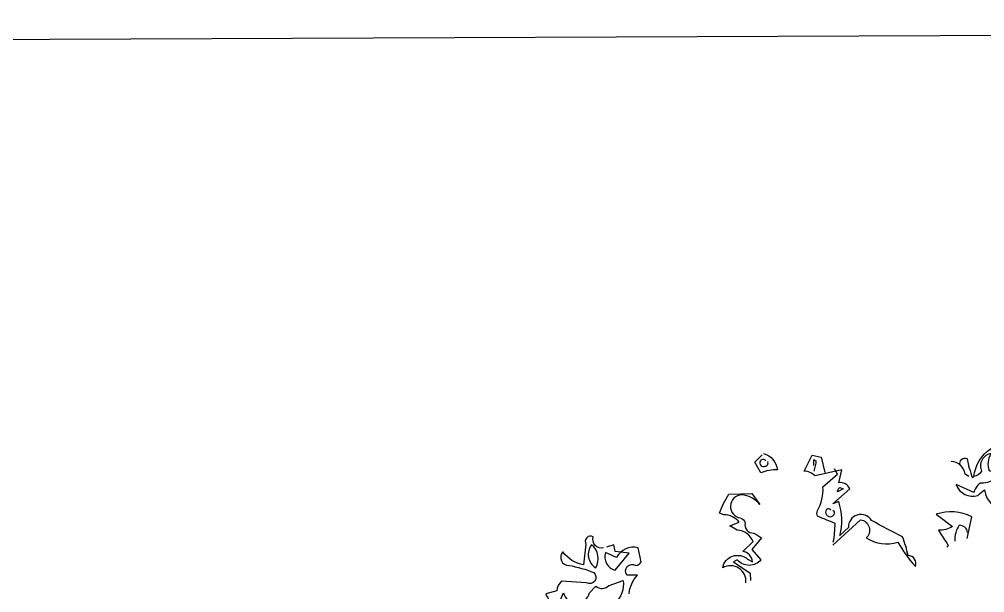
# Model space of a CAD drawing. Extents: x 604418 to 606014, y 1310869 to 1312555.
# Drawn here: x 605810.65 to 605850.79, y 1311263.64 to 1311287.48 of the extents above; entities that cross this region are included whole.
import ezdxf

# ---------------------------------------------------------------- set-up
doc = ezdxf.new("R2010")
doc.units = 0
doc.header["$MEASUREMENT"] = 0
doc.layers.get('0').update_dxf_attribs({"color": 10})
doc.layers.add('1 Calles', color=7, linetype='Continuous')
doc.layers.add('1 gris', color=9, linetype='Continuous')

# ---------------------------------------------------------------- blocks, each defined once
blk = doc.blocks.new('e_arbol01')
for points in [[(-0.7759, 5.8833), (-0.7908, 5.9162), (-0.7938, 5.9192, -0.240921), (-0.7012, 5.8744), (-0.6922, 5.8744, 0.236053), (-0.7012, 5.961, -0.5), (-0.6533, 5.8744, 0.236053), (-0.6145, 5.8475, 0.211075), (-0.6982, 5.9849, 0.162277), (-0.7012, 5.9551), (-0.7071, 5.9551, -0.383194), (-0.734, 5.9132, -0.056625), (-0.7729, 5.9222), (-0.7788, 5.9222)], [(-0.5488, 5.9043, 0.651581), (-0.5816, 5.9371, -0.045349), (-0.6085, 5.8415), (-0.6145, 5.8475)], [(0.0787, 5.5098), (-0.0587, 5.6353, 0.636124), (-0.0856, 5.5457, -0.212875), (-0.241, 5.5248, -0.040161), (-0.3277, 5.4053, -0.538727), (-0.2918, 5.459, -0.038391), (-0.2649, 5.5517, 0.023422), (-0.1125, 5.6323, -0.778931), (0.001, 5.5965), (0.0429, 5.5576, -0.14267), (0.0488, 5.725), (0.0787, 5.713), (-0.0049, 5.7877, -0.349304), (0.0488, 5.8176), (0.0339, 5.8804), (0.1654, 5.8505, -0.186783), (0.2192, 5.8744), (0.1803, 5.9521), (0.1355, 5.9431), (0.1176, 5.8684)], [(0.4194, 5.961, 0.315994), (0.3506, 5.8804, -0.114075), (0.4313, 5.8654), (0.4612, 5.9192), (0.4253, 5.9551)], [(-0.5906, 5.8475), (-0.5727, 5.8594, -0.365204), (-0.5039, 5.9222)], [(0.0757, 5.5248, -0.04158), (0.0668, 5.6174, 0.012192), (0.1534, 5.6533, 0.248367), (0.1534, 5.6802, -0.13884), (0.1265, 5.7967), (0.0548, 5.8594), (0.0698, 5.8863)], [(0.1714, 5.9013), (0.1714, 5.9311, 0.535172), (0.1624, 5.9132), (0.1714, 5.8744)], [(0.4074, 5.9252, -0.449051), (0.4343, 5.9252, -0.780762), (0.4104, 5.8983, -0.5), (0.3984, 5.9222)], [(-0.7549, 5.8116, 0.143021), (-0.7729, 5.8744, -0.358047), (-0.7161, 5.8355, 0.172546), (-0.6444, 5.8146, -0.123093), (-0.6145, 5.7698), (-0.5279, 5.8086, -0.40274), (-0.6354, 5.7549, 0.082748), (-0.6683, 5.7817, -0.343094), (-0.7729, 5.6772)], [(0.0279, 5.7877), (0.0548, 5.7728, 0.276978), (0.0429, 5.7937), (0.0279, 5.7877)], [(0.506, 5.3246, -0.61586), (0.6196, 5.3993, 0.591492), (0.497, 5.4411), (0.4731, 5.4292, -0.334061), (0.521, 5.48), (0.4702, 5.5278, -0.300079), (0.5478, 5.5845), (0.5837, 5.6055), (0.5389, 5.6234, -0.24559), (0.6136, 5.6592), (0.6345, 5.6682, 0.064346), (0.5897, 5.7608), (0.4761, 5.7638), (0.4373, 5.71, -0.216293), (0.5269, 5.7578, -0.89946), (0.5329, 5.6443, 0.265564), (0.509, 5.6204, -0.5), (0.4672, 5.5696, 0.034439), (0.4283, 5.5457), (0.4761, 5.4889), (0.4313, 5.4381, 0.461777), (0.5478, 5.4381), (0.5658, 5.4292), (0.4851, 5.3724), (0.4821, 5.3365)], [(-0.5816, 5.5427), (-0.6055, 5.6503, -0.198578), (-0.4292, 5.6622), (-0.5099, 5.6025, 0.173447), (-0.4412, 5.5845, -0.044205), (-0.483, 5.5218), (-0.489, 5.5068), (-0.483, 5.5009)], [(0.0877, 5.6831, -0.442368), (0.1086, 5.6861, -1.516525), (0.0698, 5.6742), (0.0787, 5.6802)], [(-0.5846, 5.5726, -0.388977), (-0.5428, 5.6084, -0.162277), (-0.5219, 5.5308)], [(1.2052, 5.4979, 0.600372), (1.256, 5.5517, -0.753342), (1.2919, 5.5158), (1.3038, 5.4142, 0.194229), (1.4054, 5.477, -0.678314), (1.3755, 5.4112, 0.051498), (1.253, 5.3754, 0.881622), (1.2889, 5.3246), (1.4114, 5.3335, -0.201935), (1.4353, 5.2857), (1.4891, 5.2708), (1.4861, 5.2618, 0.881622), (1.5219, 5.211, -1.244614), (1.498, 5.1453, 0.436066), (1.4562, 5.1035), (1.4383, 5.0467, -0.359619), (1.513, 5.0557, 0.522507), (1.5757, 5.0586)], [(1.4562, 5.1901, -0.128128), (1.4024, 5.2768, -0.797302), (1.2739, 5.2768), (1.2441, 5.3096, -0.408356), (1.1783, 5.3126), (1.1096, 5.3365, 0.259506), (1.1484, 5.226)], [(1.0797, 5.2708, 0.173203), (1.0379, 5.3634), (1.0917, 5.3634, 0.806671), (1.0469, 5.4112, -0.276978), (1.02, 5.4292), (1.0349, 5.4979, -0.330963), (1.1425, 5.4501), (1.1963, 5.474, -0.419418), (1.1484, 5.3873), (1.0797, 5.471), (1.1484, 5.48), (1.1544, 5.5128), (1.1903, 5.5009)], [(1.265, 5.5128, -0.434998), (1.2441, 5.3993, -0.383423), (1.265, 5.5128)]]:
    blk.add_lwpolyline(points, format="xyb")
blk.add_lwpolyline([(0.4373, 5.716), (0.4403, 5.713), (0.4403, 5.719), (0.4463, 5.719)])
blk = doc.blocks.new('callesec')
at = {"layer": '1 gris', "color": 9, "xscale": -1}
blk.add_blockref('e_arbol01', (-4.3175, 1.5718), dxfattribs=at)

msp = doc.modelspace()

# ---------------------------------------------------------------- linework, layer by layer
at = {"ltscale": 0.25}
msp.add_lwpolyline([(606013.759, 1310913.533), (605408.211, 1310911.04), (605408.211, 1311284.99), (606013.759, 1311287.483)], close=True, dxfattribs=at)

# ---------------------------------------------------------------- block references
at = {"layer": '1 Calles', "xscale": 8.455925203723707, "yscale": 8.455925203723707, "zscale": 8.455925203723707}
msp.add_blockref('callesec', (605881.641, 1311205.734), dxfattribs=at)

doc.saveas('drawing.dxf')
